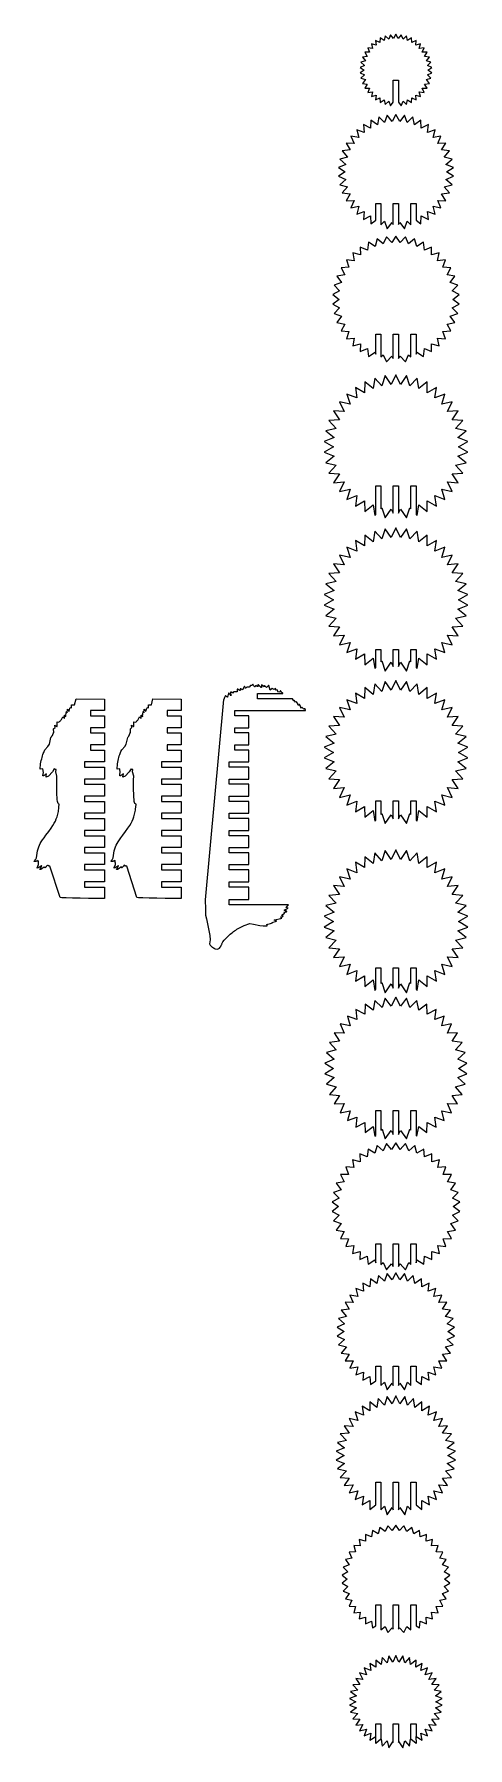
# Model space of a CAD drawing. Header units: millimetres. Extents: x -195 to 51, y -475 to 500.
import ezdxf

# ---------------------------------------------------------------- set-up
doc = ezdxf.new("R2010")
doc.units = ezdxf.units.MM
doc.layers.get('0').update_dxf_attribs({"color": 16, "true_color": 0x870606})

msp = doc.modelspace()

# ---------------------------------------------------------------- linework, layer by layer
at = {"color": 61, "true_color": 0xd6e499}
for points in [[(-7.51, 490.05), (-6.12, 487.68), (-8.84, 487.29), (-7.11, 485.16), (-9.74, 484.37), (-7.71, 482.52), (-10.2, 481.35), (-7.91, 479.82), (-10.2, 478.29), (-7.71, 477.11), (-9.74, 475.26), (-7.11, 474.47), (-8.84, 472.34), (-6.12, 471.95), (-7.51, 469.58), (-4.76, 469.61), (-5.79, 467.06), (-3.07, 467.49), (-3.71, 464.81), (-1.09, 465.65), (-1.32, 462.91), (1.15, 464.12), (1.33, 461.38), (3.59, 462.94), (4.18, 460.26), (6.18, 462.15), (7.16, 459.58), (8.71, 461.56), (8.71, 474.19), (11.71, 474.19), (11.71, 461.56), (13.26, 459.58), (14.25, 462.15), (16.24, 460.26), (16.83, 462.94), (19.09, 461.38), (19.27, 464.12), (21.74, 462.91), (21.51, 465.65), (24.13, 464.81), (23.5, 467.49), (26.21, 467.06), (25.19, 469.61), (27.94, 469.58), (26.54, 471.95), (29.26, 472.34), (27.53, 474.47), (30.16, 475.26), (28.13, 477.11), (30.62, 478.29), (28.34, 479.82), (30.62, 481.35), (28.13, 482.52), (30.16, 484.37), (27.53, 485.16), (29.26, 487.29), (26.54, 487.68), (27.94, 490.05), (25.19, 490.03), (26.21, 492.58), (23.5, 492.14), (24.13, 494.82), (21.51, 493.99), (21.74, 496.73), (19.27, 495.51), (19.09, 498.25), (16.83, 496.69), (16.24, 499.37), (14.25, 497.49), (13.26, 500.05), (11.57, 497.89), (10.21, 500.28), (8.86, 497.89), (7.16, 500.05), (6.18, 497.49), (4.18, 499.37), (3.59, 496.69), (1.33, 498.25), (1.15, 495.51), (-1.32, 496.73), (-1.09, 493.99), (-3.71, 494.82), (-3.07, 492.14), (-5.79, 492.58), (-4.76, 490.03)], [(-18.15, 405.59), (-13.57, 405.75), (-15.39, 401.55), (-10.89, 402.39), (-12.06, 397.96), (-7.74, 399.46), (-8.23, 394.91), (-4.18, 397.04), (-4, 392.46), (-1.29, 394.45), (-1.29, 404.03), (1.71, 404.03), (1.71, 391.82), (3.81, 393.9), (5.33, 389.59), (8.06, 393.26), (8.71, 392.04), (8.71, 404.03), (11.71, 404.03), (11.71, 392.04), (12.36, 393.26), (15.09, 389.59), (16.62, 393.9), (18.71, 391.82), (18.71, 404.03), (21.71, 404.03), (21.71, 394.45), (24.42, 392.46), (24.61, 397.04), (28.66, 394.91), (28.16, 399.46), (32.48, 397.96), (31.31, 402.39), (35.81, 401.55), (34, 405.75), (38.57, 405.59), (36.15, 409.48), (40.69, 410), (37.72, 413.48), (42.14, 414.68), (38.68, 417.68), (42.87, 419.52), (39, 421.97), (42.87, 424.41), (38.68, 426.26), (42.14, 429.25), (37.72, 430.45), (40.69, 433.93), (36.15, 434.46), (38.57, 438.34), (34, 438.18), (35.81, 442.38), (31.31, 441.55), (32.48, 445.97), (28.16, 444.47), (28.66, 449.02), (24.61, 446.9), (24.42, 451.47), (20.73, 448.76), (19.86, 453.26), (16.62, 450.03), (15.09, 454.35), (12.36, 450.67), (10.21, 454.71), (8.06, 450.67), (5.33, 454.35), (3.81, 450.03), (0.56, 453.26), (-0.3, 448.76), (-4, 451.47), (-4.18, 446.9), (-8.23, 449.02), (-7.74, 444.47), (-12.06, 445.97), (-10.89, 441.55), (-15.39, 442.38), (-13.57, 438.18), (-18.15, 438.34), (-15.72, 434.46), (-20.27, 433.93), (-17.29, 430.45), (-21.71, 429.25), (-18.25, 426.26), (-22.44, 424.41), (-18.57, 421.97), (-22.44, 419.52), (-18.25, 417.68), (-21.71, 414.68), (-17.29, 413.48), (-20.27, 410), (-15.72, 409.48)], [(-18.92, 335.44), (-20.98, 331.46), (-16.51, 331.25), (-17.95, 327.01), (-13.49, 327.47), (-14.29, 323.06), (-9.95, 324.19), (-10.08, 319.71), (-5.96, 321.46), (-5.42, 317.02), (-1.6, 319.37), (-1.29, 318.23), (-1.29, 329.6), (1.71, 329.6), (1.71, 316.84), (3.02, 317.94), (4.84, 313.85), (7.8, 317.22), (8.71, 315.79), (8.71, 329.6), (11.71, 329.6), (11.71, 315.79), (12.63, 317.22), (15.58, 313.85), (17.41, 317.94), (18.71, 316.84), (18.71, 329.6), (21.71, 329.6), (21.71, 318.23), (22.03, 319.37), (25.84, 317.02), (26.38, 321.46), (30.5, 319.71), (30.38, 324.19), (34.71, 323.06), (33.92, 327.47), (38.37, 327.01), (36.93, 331.25), (41.41, 331.46), (39.35, 335.44), (43.74, 336.31), (41.11, 339.94), (45.33, 341.45), (42.19, 344.65), (46.13, 346.78), (42.55, 349.47), (46.13, 352.16), (42.19, 354.29), (45.33, 357.48), (41.11, 359), (43.74, 362.63), (39.35, 363.5), (41.41, 367.48), (36.93, 367.69), (38.37, 371.93), (33.92, 371.47), (34.71, 375.87), (30.38, 374.75), (30.5, 379.23), (26.38, 377.48), (25.84, 381.92), (22.03, 379.57), (20.83, 383.89), (17.41, 381), (15.58, 385.09), (12.63, 381.72), (10.21, 385.49), (7.8, 381.72), (4.84, 385.09), (3.02, 381), (-0.4, 383.89), (-1.6, 379.57), (-5.42, 381.92), (-5.96, 377.48), (-10.08, 379.23), (-9.95, 374.75), (-14.29, 375.87), (-13.49, 371.47), (-17.95, 371.93), (-16.51, 367.69), (-20.98, 367.48), (-18.92, 363.5), (-23.32, 362.63), (-20.69, 359), (-24.9, 357.48), (-21.77, 354.29), (-25.71, 352.16), (-22.13, 349.47), (-25.71, 346.78), (-21.77, 344.65), (-24.9, 341.45), (-20.69, 339.94), (-23.32, 336.31)], [(1.71, 230.3), (2.3, 230.93), (4.11, 225.11), (7.56, 230.14), (8.71, 227.75), (8.71, 243.41), (11.71, 243.41), (11.71, 227.75), (12.87, 230.14), (16.31, 225.11), (18.12, 230.93), (18.71, 230.3), (18.71, 243.41), (21.71, 243.41), (21.71, 227.07), (22.28, 226.47), (23.2, 232.5), (27.97, 228.7), (27.98, 234.8), (33.27, 231.76), (32.37, 237.8), (38.05, 235.58), (36.26, 241.41), (42.21, 240.06), (39.57, 245.56), (45.66, 245.11), (42.23, 250.16), (48.31, 250.63), (44.17, 255.11), (50.12, 256.47), (45.35, 260.28), (51.03, 262.52), (45.75, 265.58), (51.03, 268.64), (45.35, 270.88), (50.12, 274.69), (44.17, 276.05), (48.31, 280.53), (42.23, 281), (45.66, 286.05), (39.57, 285.6), (42.21, 291.1), (36.26, 289.75), (38.05, 295.58), (32.37, 293.36), (33.27, 299.4), (27.98, 296.36), (27.97, 302.46), (23.2, 298.66), (22.28, 304.69), (18.12, 300.23), (16.31, 306.05), (12.87, 301.02), (10.21, 306.51), (7.56, 301.02), (4.11, 306.05), (2.3, 300.23), (-1.85, 304.69), (-2.77, 298.66), (-7.55, 302.46), (-7.56, 296.36), (-12.85, 299.4), (-11.94, 293.36), (-17.63, 295.58), (-15.84, 289.75), (-21.79, 291.1), (-19.15, 285.6), (-25.24, 286.05), (-21.81, 281), (-27.89, 280.53), (-23.75, 276.05), (-29.69, 274.69), (-24.93, 270.88), (-30.6, 268.64), (-25.33, 265.58), (-30.6, 262.52), (-24.93, 260.28), (-29.69, 256.47), (-23.75, 255.11), (-27.89, 250.63), (-21.81, 250.16), (-25.24, 245.11), (-19.15, 245.56), (-21.79, 240.06), (-15.84, 241.41), (-17.63, 235.58), (-11.94, 237.8), (-12.85, 231.76), (-7.56, 234.8), (-7.55, 228.7), (-2.77, 232.5), (-1.85, 226.47), (-1.29, 227.07), (-1.29, 243.41), (1.71, 243.41)], [(-7.55, 141.6), (-2.77, 145.4), (-1.85, 139.37), (-1.29, 139.97), (-1.29, 150.29), (1.71, 150.29), (1.71, 143.2), (2.3, 143.83), (4.11, 138), (7.56, 143.04), (8.71, 140.65), (8.71, 150.29), (11.71, 150.29), (11.71, 140.65), (12.87, 143.04), (16.31, 138), (18.12, 143.83), (18.71, 143.2), (18.71, 150.29), (21.71, 150.29), (21.71, 139.97), (22.28, 139.37), (23.2, 145.4), (27.97, 141.6), (27.98, 147.7), (33.27, 144.66), (32.37, 150.69), (38.05, 148.47), (36.26, 154.31), (42.21, 152.96), (39.57, 158.46), (45.66, 158.01), (42.23, 163.06), (48.31, 163.52), (44.17, 168), (50.12, 169.37), (45.35, 173.18), (51.03, 175.42), (45.75, 178.48), (51.03, 181.54), (45.35, 183.78), (50.12, 187.59), (44.17, 188.95), (48.31, 193.43), (42.23, 193.9), (45.66, 198.94), (39.57, 198.5), (42.21, 204), (36.26, 202.65), (38.05, 208.48), (32.37, 206.26), (33.27, 212.3), (27.98, 209.25), (27.97, 215.36), (23.2, 211.56), (22.28, 217.59), (18.12, 213.12), (16.31, 218.95), (12.87, 213.92), (10.21, 219.41), (7.56, 213.92), (4.11, 218.95), (2.3, 213.12), (-1.85, 217.59), (-2.77, 211.56), (-7.55, 215.36), (-7.56, 209.25), (-12.85, 212.3), (-11.94, 206.26), (-17.63, 208.48), (-15.84, 202.65), (-21.79, 204), (-19.15, 198.5), (-25.24, 198.94), (-21.81, 193.9), (-27.89, 193.43), (-23.75, 188.95), (-29.69, 187.59), (-24.93, 183.78), (-30.6, 181.54), (-25.33, 178.48), (-30.6, 175.42), (-24.93, 173.18), (-29.69, 169.37), (-23.75, 168), (-27.89, 163.52), (-21.81, 163.06), (-25.24, 158.01), (-19.15, 158.46), (-21.79, 152.96), (-15.84, 154.31), (-17.63, 148.47), (-11.94, 150.69), (-12.85, 144.66), (-7.56, 147.7)], [(-64.34, 129.51), (-64.45, 129.59), (-64.55, 129.65), (-64.61, 129.69), (-64.65, 129.7), (-64.68, 129.69), (-64.7, 129.66), (-64.71, 129.61), (-64.73, 129.55), (-64.74, 129.48), (-64.75, 129.4), (-64.75, 129.31), (-64.75, 128.92), (-66.18, 130.18), (-66.27, 128.65), (-66.38, 128.65), (-66.43, 128.67), (-66.5, 128.72), (-66.61, 128.81), (-66.74, 128.93), (-66.89, 129.07), (-67.05, 129.23), (-67.22, 129.4), (-67.39, 129.57), (-67.56, 129.73), (-67.71, 129.87), (-67.84, 129.99), (-67.95, 130.08), (-68.03, 130.13), (-68.08, 130.15), (-68.22, 130.15), (-68.22, 129.62), (-68.22, 129.5), (-68.22, 129.45), (-68.22, 129.39), (-68.23, 129.3), (-68.24, 129.25), (-68.24, 129.21), (-68.25, 129.18), (-68.25, 129.15), (-68.26, 129.13), (-68.27, 129.11), (-68.27, 129.1), (-68.28, 129.1), (-68.31, 129.11), (-68.37, 129.13), (-68.45, 129.17), (-68.54, 129.22), (-68.65, 129.28), (-68.78, 129.35), (-68.9, 129.43), (-69.46, 129.75), (-69.66, 129.48), (-69.71, 129.41), (-69.76, 129.34), (-69.8, 129.27), (-69.84, 129.2), (-69.88, 129.14), (-69.9, 129.08), (-69.91, 129.06), (-69.92, 129.04), (-69.94, 129), (-69.95, 128.97), (-69.98, 128.93), (-70.03, 128.94), (-70.11, 129.02), (-70.23, 129.17), (-70.41, 129.41), (-70.67, 129.75), (-71.22, 130.49), (-71.58, 129.7), (-72.45, 129.77), (-73.21, 128.8), (-74.56, 128.8), (-74.88, 128.5), (-75.04, 128.35), (-75.17, 128.26), (-75.27, 128.22), (-75.36, 128.25), (-75.44, 128.35), (-75.54, 128.51), (-75.66, 128.75), (-75.92, 129.3), (-76.31, 128.63), (-76.9, 127.63), (-77.11, 127.3), (-77.6, 127.59), (-77.71, 127.66), (-77.82, 127.72), (-77.92, 127.78), (-78.02, 127.83), (-78.1, 127.86), (-78.16, 127.88), (-78.2, 127.89), (-78.31, 127.89), (-78.31, 127.37), (-78.31, 127.3), (-78.31, 127.24), (-78.32, 127.19), (-78.32, 127.13), (-78.33, 127.04), (-78.34, 126.95), (-78.36, 126.89), (-78.38, 126.85), (-78.4, 126.84), (-78.44, 126.85), (-78.5, 126.88), (-78.58, 126.94), (-78.69, 127.01), (-78.8, 127.09), (-78.93, 127.19), (-79.06, 127.29), (-79.2, 127.39), (-79.33, 127.49), (-79.46, 127.57), (-79.57, 127.64), (-79.67, 127.7), (-79.75, 127.73), (-79.8, 127.74), (-79.97, 127.74), (-79.97, 126.08), (-82.07, 126.08), (-82.39, 125.48), (-82.83, 125.71), (-82.93, 125.76), (-83.05, 125.81), (-83.16, 125.85), (-83.26, 125.88), (-83.36, 125.91), (-83.45, 125.93), (-83.52, 125.93), (-83.77, 125.93), (-83.56, 123.9), (-84.02, 124.57), (-84.13, 124.72), (-84.24, 124.87), (-84.35, 125.01), (-84.45, 125.13), (-84.55, 125.24), (-84.63, 125.31), (-84.69, 125.36), (-84.91, 125.48), (-85.45, 123.15), (-85.47, 123.12), (-85.49, 123.09), (-85.51, 123.09), (-85.57, 123.12), (-85.65, 123.16), (-85.75, 123.23), (-85.87, 123.31), (-86, 123.41), (-86.14, 123.52), (-86.75, 124), (-87.12, 123.16), (-87.21, 122.96), (-87.29, 122.77), (-87.36, 122.6), (-87.42, 122.45), (-87.44, 122.38), (-87.46, 122.32), (-87.48, 122.27), (-87.49, 122.23), (-87.49, 122.2), (-87.5, 122.17), (-87.5, 122.16), (-87.51, 122.14), (-87.51, 122.11), (-87.52, 122.09), (-87.55, 122.04), (-87.59, 121.98), (-87.61, 121.95), (-87.63, 121.92), (-87.66, 121.89), (-87.68, 121.86), (-87.74, 121.8), (-98.26, 7.82), (-98.16, 6.69), (-98.04, 3.59), (-98.12, -0.84), (-97.45, -2.95), (-95.61, -12.44), (-95.46, -14.85), (-95.76, -17.25), (-95.55, -17.65), (-95.38, -17.92), (-95.11, -18.22), (-94.77, -18.55), (-94.39, -18.88), (-93.98, -19.19), (-93.58, -19.47), (-93.19, -19.69), (-92.47, -20.06), (-91.16, -20.24), (-90.05, -19.71), (-89.62, -19.09), (-89.51, -18.92), (-89.38, -18.7), (-89.24, -18.44), (-89.09, -18.16), (-88.94, -17.87), (-88.79, -17.58), (-88.66, -17.29), (-88.11, -16.12), (-87.37, -15.18), (-86.89, -14.62), (-86.27, -13.96), (-85.56, -13.23), (-84.8, -12.49), (-84.05, -11.79), (-83.35, -11.17), (-82.75, -10.69), (-82.13, -10.22), (-81.49, -9.78), (-80.84, -9.35), (-80.16, -8.94), (-79.46, -8.53), (-78.71, -8.13), (-77.92, -7.72), (-76.12, -6.83), (-72.75, -5.72), (-70.82, -6.1), (-67.12, -6.72), (-65.34, -6.94), (-62.94, -6.94), (-62.94, -6.86), (-62.95, -6.83), (-62.96, -6.79), (-62.98, -6.74), (-63, -6.69), (-63.03, -6.62), (-63.06, -6.56), (-63.1, -6.49), (-63.25, -6.2), (-62.68, -6.06), (-61.06, -5.63), (-60, -5.35), (-60.07, -5.02), (-57.67, -4.34), (-57.67, -4.23), (-57.69, -4.2), (-57.74, -4.16), (-57.82, -4.12), (-57.93, -4.07), (-58.05, -4.02), (-58.2, -3.98), (-58.36, -3.93), (-59.04, -3.74), (-58.8, -3.49), (-55.19, -2.85), (-54.6, -2.53), (-55.46, -1.85), (-54.05, -1.64), (-53.89, -1.37), (-54.27, -1.2), (-54.36, -1.15), (-54.44, -1.11), (-54.51, -1.06), (-54.57, -1.02), (-54.62, -0.98), (-54.65, -0.94), (-54.66, -0.91), (-54.64, -0.87), (-54.58, -0.81), (-54.49, -0.73), (-54.37, -0.64), (-54.23, -0.54), (-54.08, -0.43), (-53.9, -0.32), (-53.15, 0.17), (-53.15, 0.35), (-53.15, 0.39), (-53.17, 0.45), (-53.19, 0.5), (-53.22, 0.56), (-53.25, 0.61), (-53.29, 0.66), (-53.33, 0.71), (-53.51, 0.89), (-52.99, 0.89), (-52.73, 0.9), (-52.49, 0.92), (-52.26, 0.96), (-52.07, 1.01), (-51.92, 1.06), (-51.83, 1.12), (-51.79, 1.18), (-51.81, 1.21), (-51.87, 1.26), (-51.95, 1.32), (-52.06, 1.39), (-52.2, 1.47), (-52.35, 1.55), (-52.51, 1.63), (-53.23, 1.98), (-51.12, 3.04), (-52.09, 3.5), (-50.79, 5.02), (-84.63, 5.02), (-84.63, 8.02), (-73.41, 8.02), (-73.41, 15.1), (-84.63, 15.1), (-84.63, 18.1), (-73.41, 18.1), (-73.41, 24.84), (-84.63, 24.84), (-84.63, 27.84), (-73.41, 27.84), (-73.41, 34.59), (-84.63, 34.59), (-84.63, 37.59), (-73.41, 37.59), (-73.41, 44.33), (-84.63, 44.33), (-84.63, 47.33), (-73.41, 47.33), (-73.41, 54.07), (-84.63, 54.07), (-84.63, 57.07), (-73.41, 57.07), (-73.41, 63.81), (-84.63, 63.81), (-84.63, 66.81), (-73.41, 66.81), (-73.41, 73.55), (-84.63, 73.55), (-84.63, 76.55), (-73.41, 76.55), (-73.41, 83.29), (-84.63, 83.29), (-84.63, 86.29), (-73.41, 86.29), (-73.41, 93.03), (-81.34, 93.03), (-81.34, 96.03), (-73.41, 96.03), (-73.41, 102.77), (-81.34, 102.77), (-81.34, 105.77), (-73.41, 105.77), (-73.41, 112.51), (-81.34, 112.51), (-81.34, 115.51), (-57, 115.51), (-56.93, 115.51), (-53.83, 115.51), (-53.81, 115.51), (-41.13, 115.51), (-41.15, 115.59), (-41.23, 115.81), (-41.28, 116), (-41.33, 116.15), (-41.36, 116.25), (-41.39, 116.4), (-41.43, 116.5), (-41.47, 116.56), (-41.53, 116.58), (-41.61, 116.56), (-41.73, 116.51), (-41.89, 116.42), (-42.21, 116.25), (-43.19, 117.41), (-43.78, 116.87), (-43.89, 117.37), (-43.92, 117.5), (-43.97, 117.65), (-44.02, 117.81), (-44.08, 117.98), (-44.15, 118.14), (-44.21, 118.3), (-44.28, 118.44), (-44.57, 119), (-44.72, 119), (-44.76, 119), (-44.8, 118.98), (-44.84, 118.95), (-44.87, 118.92), (-44.91, 118.88), (-44.94, 118.83), (-44.96, 118.78), (-45.01, 118.67), (-45.08, 118.59), (-45.14, 118.56), (-45.21, 118.57), (-45.27, 118.62), (-45.33, 118.7), (-45.38, 118.83), (-45.41, 118.91), (-45.47, 119.02), (-45.54, 119.16), (-45.62, 119.31), (-45.72, 119.48), (-45.82, 119.65), (-45.93, 119.82), (-46.38, 120.54), (-46.79, 120.2), (-47.7, 121.43), (-47.82, 121.07), (-48.52, 122.25), (-68.42, 122.25), (-68.42, 125.25), (-54, 125.25), (-54.09, 125.34), (-54.24, 125.5), (-54.41, 125.67), (-54.59, 125.86), (-54.77, 126.05), (-54.94, 126.22), (-55.1, 126.38), (-55.24, 126.5), (-55.37, 126.6), (-55.46, 126.67), (-55.52, 126.69), (-55.68, 126.69), (-55.87, 125.94), (-56.68, 126.25), (-56.81, 125.88), (-57.31, 127.21), (-58.12, 127.16), (-58.12, 127.87), (-58.38, 128.04), (-58.91, 127.45), (-60.05, 128.03), (-61.28, 127.14), (-62.07, 129.7), (-62.18, 129.7), (-62.21, 129.69), (-62.27, 129.65), (-62.35, 129.59), (-62.45, 129.51), (-62.55, 129.41), (-62.67, 129.3), (-62.78, 129.18), (-63.29, 128.66), (-63.92, 129.18), (-64.07, 129.3), (-64.21, 129.41)], [(-11.94, 63.87), (-12.85, 57.84), (-7.56, 60.88), (-7.55, 54.78), (-2.77, 58.58), (-1.85, 52.55), (-1.29, 53.15), (-1.29, 64.24), (1.71, 64.24), (1.71, 56.38), (2.3, 57.01), (4.11, 51.18), (7.56, 56.22), (8.71, 53.83), (8.71, 64.24), (11.71, 64.24), (11.71, 53.83), (12.87, 56.22), (16.31, 51.18), (18.12, 57.01), (18.71, 56.38), (18.71, 64.24), (21.71, 64.24), (21.71, 53.15), (22.28, 52.55), (23.2, 58.58), (27.97, 54.78), (27.98, 60.88), (33.27, 57.84), (32.37, 63.87), (38.05, 61.65), (36.26, 67.49), (42.21, 66.14), (39.57, 71.64), (45.66, 71.19), (42.23, 76.24), (48.31, 76.71), (44.17, 81.18), (50.12, 82.55), (45.35, 86.36), (51.03, 88.6), (45.75, 91.66), (51.03, 94.72), (45.35, 96.96), (50.12, 100.77), (44.17, 102.13), (48.31, 106.61), (42.23, 107.08), (45.66, 112.12), (39.57, 111.68), (42.21, 117.18), (36.26, 115.83), (38.05, 121.66), (32.37, 119.44), (33.27, 125.48), (27.98, 122.44), (27.97, 128.54), (23.2, 124.74), (22.28, 130.77), (18.12, 126.31), (16.31, 132.13), (12.87, 127.1), (10.21, 132.59), (7.56, 127.1), (4.11, 132.13), (2.3, 126.31), (-1.85, 130.77), (-2.77, 124.74), (-7.55, 128.54), (-7.56, 122.44), (-12.85, 125.48), (-11.94, 119.44), (-17.63, 121.66), (-15.84, 115.83), (-21.79, 117.18), (-19.15, 111.68), (-25.24, 112.12), (-21.81, 107.08), (-27.89, 106.61), (-23.75, 102.13), (-29.69, 100.77), (-24.93, 96.96), (-30.6, 94.72), (-25.33, 91.66), (-30.6, 88.6), (-24.93, 86.36), (-29.69, 82.55), (-23.75, 81.18), (-27.89, 76.71), (-21.81, 76.24), (-25.24, 71.19), (-19.15, 71.64), (-21.79, 66.14), (-15.84, 67.49), (-17.63, 61.65)], [(-193.04, 26.15), (-193.12, 26.12), (-193.72, 25.91), (-193.72, 26.04), (-193.71, 26.09), (-193.69, 26.13), (-193.68, 26.18), (-193.63, 26.31), (-193.57, 26.46), (-193.5, 26.63), (-193.41, 26.82), (-193.37, 26.92), (-193.32, 27.02), (-192.93, 27.88), (-192.94, 28.43), (-192.95, 28.68), (-192.97, 28.98), (-193.01, 29.3), (-193.05, 29.61), (-193.07, 29.74), (-193.1, 29.87), (-193.12, 29.96), (-193.14, 30.05), (-193.17, 30.11), (-193.79, 29.9), (-193.94, 29.85), (-194.11, 29.8), (-194.28, 29.76), (-194.45, 29.72), (-194.61, 29.7), (-194.76, 29.68), (-194.88, 29.67), (-195.37, 29.67), (-195.37, 29.8), (-195.37, 29.81), (-195.37, 29.83), (-195.36, 29.85), (-195.35, 29.88), (-195.32, 29.92), (-195.3, 29.95), (-195.28, 29.97), (-195.26, 30), (-195.24, 30.03), (-195.19, 30.08), (-195.14, 30.13), (-195.1, 30.16), (-195.07, 30.19), (-194.99, 30.29), (-194.95, 30.35), (-194.91, 30.41), (-194.86, 30.48), (-194.81, 30.55), (-194.72, 30.71), (-194.67, 30.79), (-194.62, 30.87), (-194.54, 31.04), (-194.17, 31.76), (-193.56, 35.62), (-193.17, 36.9), (-192.83, 37.91), (-192.44, 38.89), (-191.96, 39.86), (-191.39, 40.87), (-190.68, 41.96), (-189.82, 43.18), (-188.78, 44.58), (-187.14, 46.76), (-185.84, 48.56), (-184.81, 50.07), (-184.02, 51.39), (-183.39, 52.61), (-182.87, 53.82), (-182.41, 55.13), (-182.18, 55.86), (-181.99, 56.57), (-181.82, 57.29), (-181.67, 58.03), (-181.55, 58.8), (-181.45, 59.61), (-181.36, 60.48), (-181.21, 62.25), (-181.23, 62.26), (-181.25, 62.27), (-181.58, 62.44), (-181.87, 62.6), (-182.26, 63.73), (-182.34, 64.97), (-182.42, 66.19), (-182.48, 67.39), (-182.53, 68.59), (-182.57, 69.77), (-182.59, 70.94), (-182.6, 72.1), (-182.59, 73.24), (-182.57, 76.07), (-182.53, 78.1), (-183.18, 80.62), (-182.99, 81.94), (-183.52, 81.94), (-184.05, 82.42), (-185.03, 80.57), (-187.37, 78.22), (-188.67, 77.58), (-188.66, 77.91), (-188.65, 78.01), (-188.65, 78.07), (-188.64, 78.13), (-188.63, 78.2), (-188.63, 78.27), (-188.61, 78.43), (-188.58, 78.59), (-188.56, 78.76), (-188.53, 78.92), (-188.41, 79.59), (-189, 79.12), (-189.28, 78.91), (-189.56, 78.72), (-189.82, 78.56), (-190.05, 78.44), (-190.25, 78.36), (-190.39, 78.33), (-190.48, 78.35), (-190.48, 78.37), (-190.49, 78.39), (-190.49, 78.48), (-190.49, 78.59), (-190.47, 78.74), (-190.45, 78.92), (-190.42, 79.11), (-190.39, 79.32), (-190.22, 80.21), (-190.43, 82.4), (-191.96, 82.2), (-191.78, 85.18), (-191.38, 87.06), (-191.17, 88.01), (-190.95, 88.89), (-190.73, 89.7), (-190.5, 90.43), (-190.26, 91.1), (-190.02, 91.7), (-189.78, 92.22), (-189.34, 93.09), (-187.62, 95), (-186.81, 96.48), (-185.88, 100.25), (-185.58, 100.62), (-185.54, 100.67), (-185.51, 100.72), (-185.43, 100.83), (-185.35, 100.94), (-185.28, 101.06), (-185.25, 101.12), (-185.22, 101.17), (-185.16, 101.28), (-185.11, 101.38), (-184.65, 102.38), (-184.35, 103.01), (-184.37, 105.06), (-183.58, 105.88), (-183.78, 107.11), (-183.18, 106.8), (-183.11, 106.77), (-183.04, 106.74), (-182.91, 106.67), (-182.79, 106.61), (-182.68, 106.57), (-182.64, 106.55), (-182.6, 106.53), (-182.53, 106.51), (-182.52, 106.5), (-182.5, 106.5), (-182.42, 106.5), (-182.42, 109.19), (-181.48, 108.92), (-181.2, 109.07), (-180.99, 109.22), (-180.75, 109.46), (-180.48, 109.77), (-180.21, 110.12), (-179.95, 110.5), (-179.72, 110.88), (-179.54, 111.24), (-179.23, 111.95), (-178.2, 110.96), (-178.2, 112.98), (-177.93, 112.98), (-177.55, 112), (-177.1, 114.94), (-176.98, 114.94), (-176.95, 114.93), (-176.92, 114.9), (-176.91, 114.88), (-176.9, 114.86), (-176.87, 114.81), (-176.86, 114.78), (-176.85, 114.75), (-176.84, 114.71), (-176.83, 114.67), (-176.81, 114.6), (-176.76, 114.26), (-176.52, 116.31), (-176.32, 116.14), (-176.29, 116.12), (-176.27, 116.09), (-176.24, 116.06), (-176.21, 116.03), (-176.18, 115.99), (-176.16, 115.94), (-176.1, 115.85), (-176.07, 115.8), (-176.04, 115.75), (-176.01, 115.69), (-175.98, 115.64), (-175.94, 115.53), (-175.89, 115.43), (-175.84, 115.34), (-175.8, 115.25), (-175.75, 115.19), (-175.73, 115.16), (-175.71, 115.13), (-175.67, 115.1), (-175.66, 115.09), (-175.64, 115.09), (-175.53, 115.09), (-175.15, 116.89), (-174.74, 117.23), (-174.13, 117.07), (-174.13, 118.69), (-172.43, 118.78), (-171.57, 122.16), (-155.52, 122.08), (-155.52, 115.51), (-163.46, 115.51), (-163.46, 112.51), (-155.52, 112.51), (-155.52, 105.77), (-163.46, 105.77), (-163.46, 102.77), (-155.52, 102.77), (-155.52, 96.03), (-163.46, 96.03), (-163.46, 93.03), (-155.52, 93.03), (-155.52, 86.29), (-166.74, 86.29), (-166.74, 83.29), (-155.52, 83.29), (-155.52, 76.55), (-166.74, 76.55), (-166.74, 73.55), (-155.52, 73.55), (-155.52, 66.81), (-166.74, 66.81), (-166.74, 63.81), (-155.52, 63.81), (-155.52, 57.07), (-166.74, 57.07), (-166.74, 54.07), (-155.52, 54.07), (-155.52, 47.33), (-166.74, 47.33), (-166.74, 44.33), (-155.52, 44.33), (-155.52, 37.59), (-166.74, 37.59), (-166.74, 34.59), (-155.52, 34.59), (-155.52, 27.84), (-166.74, 27.84), (-166.74, 24.84), (-155.52, 24.84), (-155.52, 18.1), (-166.74, 18.1), (-166.74, 15.1), (-155.52, 15.1), (-155.52, 8.52), (-159.84, 8.56), (-164.57, 8.61), (-169.32, 8.68), (-173.71, 8.77), (-177.33, 8.89), (-179.8, 9.03), (-180.73, 9.2), (-186.49, 26.95), (-186.9, 27.04), (-187, 27.07), (-187.11, 27.11), (-187.23, 27.15), (-187.34, 27.19), (-187.45, 27.24), (-187.55, 27.29), (-187.64, 27.34), (-187.96, 27.54), (-188.38, 26.94), (-188.54, 26.72), (-188.7, 26.53), (-188.86, 26.36), (-189.02, 26.23), (-189.16, 26.13), (-189.3, 26.07), (-189.41, 26.05), (-189.43, 26.06), (-189.45, 26.08), (-189.47, 26.12), (-189.48, 26.17), (-189.48, 26.2), (-189.49, 26.23), (-189.5, 26.3), (-189.5, 26.37), (-189.5, 26.69), (-189.78, 26.48), (-190.87, 25.71), (-191.68, 25.15), (-192.22, 25.15), (-191.13, 27.1), (-191.26, 27.1), (-191.28, 27.1), (-191.3, 27.09), (-191.34, 27.08), (-191.37, 27.06), (-191.46, 27.02), (-191.57, 26.96), (-191.69, 26.89), (-191.82, 26.81), (-191.95, 26.72), (-192.1, 26.63), (-192.26, 26.53), (-192.44, 26.43), (-192.62, 26.34), (-192.8, 26.26), (-192.97, 26.18)], [(-149.3, 26.18), (-149.45, 26.12), (-150.05, 25.91), (-150.05, 26.04), (-150.04, 26.09), (-150.01, 26.18), (-149.97, 26.31), (-149.91, 26.46), (-149.87, 26.54), (-149.83, 26.63), (-149.79, 26.73), (-149.75, 26.82), (-149.66, 27.02), (-149.27, 27.88), (-149.27, 28.43), (-149.28, 28.68), (-149.3, 28.83), (-149.31, 28.98), (-149.35, 29.3), (-149.39, 29.61), (-149.43, 29.87), (-149.47, 30.05), (-149.49, 30.08), (-149.51, 30.11), (-150.13, 29.9), (-150.28, 29.85), (-150.44, 29.8), (-150.61, 29.76), (-150.78, 29.72), (-150.95, 29.7), (-151.09, 29.68), (-151.22, 29.67), (-151.71, 29.67), (-151.71, 29.8), (-151.7, 29.83), (-151.69, 29.88), (-151.67, 29.9), (-151.66, 29.92), (-151.64, 29.95), (-151.62, 29.97), (-151.6, 30), (-151.58, 30.03), (-151.53, 30.08), (-151.47, 30.13), (-151.41, 30.19), (-151.33, 30.29), (-151.24, 30.41), (-151.15, 30.55), (-151.06, 30.71), (-151.01, 30.79), (-150.96, 30.87), (-150.92, 30.96), (-150.87, 31.04), (-150.51, 31.76), (-149.89, 35.62), (-149.51, 36.9), (-149.17, 37.91), (-148.77, 38.89), (-148.3, 39.86), (-147.72, 40.87), (-147.02, 41.96), (-146.15, 43.18), (-145.11, 44.58), (-143.47, 46.76), (-142.17, 48.56), (-141.15, 50.07), (-140.35, 51.39), (-139.73, 52.61), (-139.21, 53.82), (-138.75, 55.13), (-138.52, 55.86), (-138.32, 56.57), (-138.16, 57.29), (-138.01, 58.03), (-137.89, 58.8), (-137.79, 59.61), (-137.7, 60.48), (-137.54, 62.25), (-137.58, 62.27), (-137.91, 62.44), (-138.2, 62.6), (-138.59, 63.73), (-138.68, 64.97), (-138.75, 66.19), (-138.82, 67.39), (-138.87, 68.59), (-138.9, 69.77), (-138.93, 70.94), (-138.94, 72.1), (-138.93, 73.24), (-138.91, 76.07), (-138.87, 78.1), (-139.52, 80.62), (-139.32, 81.94), (-139.86, 81.94), (-140.38, 82.42), (-141.37, 80.57), (-143.7, 78.22), (-145.01, 77.58), (-145, 77.91), (-144.99, 77.96), (-144.99, 78.01), (-144.98, 78.13), (-144.96, 78.27), (-144.94, 78.43), (-144.92, 78.59), (-144.91, 78.67), (-144.89, 78.76), (-144.87, 78.92), (-144.75, 79.59), (-145.34, 79.12), (-145.62, 78.91), (-145.89, 78.72), (-146.15, 78.56), (-146.39, 78.44), (-146.58, 78.36), (-146.73, 78.33), (-146.81, 78.35), (-146.83, 78.39), (-146.83, 78.48), (-146.83, 78.54), (-146.82, 78.59), (-146.82, 78.67), (-146.81, 78.74), (-146.8, 78.83), (-146.79, 78.92), (-146.77, 79.01), (-146.76, 79.11), (-146.72, 79.32), (-146.56, 80.21), (-146.77, 82.4), (-148.29, 82.2), (-148.12, 85.18), (-147.72, 87.06), (-147.51, 88.01), (-147.29, 88.89), (-147.06, 89.7), (-146.83, 90.43), (-146.6, 91.1), (-146.36, 91.7), (-146.12, 92.22), (-145.68, 93.09), (-143.95, 95), (-143.15, 96.48), (-142.22, 100.25), (-141.92, 100.62), (-141.88, 100.67), (-141.84, 100.72), (-141.77, 100.83), (-141.69, 100.94), (-141.62, 101.06), (-141.55, 101.17), (-141.5, 101.28), (-141.47, 101.33), (-141.45, 101.38), (-140.99, 102.38), (-140.69, 103.01), (-140.7, 105.06), (-139.92, 105.88), (-140.12, 107.11), (-139.52, 106.8), (-139.38, 106.74), (-139.25, 106.67), (-139.12, 106.61), (-139.02, 106.57), (-138.93, 106.53), (-138.87, 106.51), (-138.84, 106.5), (-138.75, 106.5), (-138.75, 109.19), (-137.81, 108.92), (-137.54, 109.07), (-137.33, 109.22), (-137.08, 109.46), (-136.82, 109.77), (-136.54, 110.12), (-136.29, 110.5), (-136.06, 110.88), (-135.88, 111.24), (-135.56, 111.95), (-134.54, 110.96), (-134.54, 112.98), (-134.26, 112.98), (-133.88, 112), (-133.43, 114.94), (-133.32, 114.94), (-133.29, 114.93), (-133.26, 114.9), (-133.25, 114.88), (-133.23, 114.86), (-133.21, 114.81), (-133.18, 114.75), (-133.17, 114.71), (-133.16, 114.67), (-133.15, 114.64), (-133.15, 114.6), (-133.09, 114.26), (-132.85, 116.31), (-132.66, 116.14), (-132.63, 116.12), (-132.61, 116.09), (-132.58, 116.06), (-132.55, 116.03), (-132.52, 115.99), (-132.49, 115.94), (-132.43, 115.85), (-132.4, 115.8), (-132.38, 115.75), (-132.35, 115.69), (-132.32, 115.64), (-132.27, 115.53), (-132.23, 115.43), (-132.21, 115.38), (-132.18, 115.34), (-132.16, 115.3), (-132.13, 115.25), (-132.09, 115.19), (-132.07, 115.16), (-132.05, 115.13), (-132.01, 115.1), (-131.99, 115.09), (-131.98, 115.09), (-131.87, 115.09), (-131.48, 116.89), (-131.07, 117.23), (-130.47, 117.07), (-130.47, 118.69), (-128.76, 118.78), (-127.91, 122.16), (-111.85, 122.08), (-111.85, 115.51), (-119.79, 115.51), (-119.79, 112.51), (-111.85, 112.51), (-111.85, 105.77), (-119.79, 105.77), (-119.79, 102.77), (-111.85, 102.77), (-111.85, 96.03), (-119.79, 96.03), (-119.79, 93.03), (-111.85, 93.03), (-111.85, 86.29), (-123.08, 86.29), (-123.08, 83.29), (-111.85, 83.29), (-111.85, 76.55), (-123.08, 76.55), (-123.08, 73.55), (-111.85, 73.55), (-111.85, 66.81), (-123.08, 66.81), (-123.08, 63.81), (-111.85, 63.81), (-111.85, 57.07), (-123.08, 57.07), (-123.08, 54.07), (-111.85, 54.07), (-111.85, 47.33), (-123.08, 47.33), (-123.08, 44.33), (-111.85, 44.33), (-111.85, 37.59), (-123.08, 37.59), (-123.08, 34.59), (-111.85, 34.59), (-111.85, 27.84), (-123.08, 27.84), (-123.08, 24.84), (-111.85, 24.84), (-111.85, 18.1), (-123.08, 18.1), (-123.08, 15.1), (-111.85, 15.1), (-111.85, 8.52), (-116.17, 8.56), (-120.91, 8.61), (-125.66, 8.68), (-130.04, 8.77), (-133.67, 8.89), (-136.14, 9.03), (-137.07, 9.2), (-142.82, 26.95), (-143.24, 27.04), (-143.34, 27.07), (-143.45, 27.11), (-143.57, 27.15), (-143.68, 27.19), (-143.79, 27.24), (-143.84, 27.27), (-143.89, 27.29), (-143.93, 27.32), (-143.97, 27.34), (-144.3, 27.54), (-144.72, 26.94), (-144.88, 26.72), (-145.04, 26.53), (-145.2, 26.36), (-145.35, 26.23), (-145.5, 26.13), (-145.63, 26.07), (-145.75, 26.05), (-145.76, 26.05), (-145.77, 26.06), (-145.79, 26.08), (-145.8, 26.1), (-145.8, 26.12), (-145.81, 26.14), (-145.82, 26.17), (-145.82, 26.2), (-145.83, 26.23), (-145.83, 26.3), (-145.84, 26.37), (-145.84, 26.69), (-146.12, 26.48), (-147.21, 25.71), (-148.02, 25.15), (-148.56, 25.15), (-147.47, 27.1), (-147.6, 27.1), (-147.64, 27.09), (-147.71, 27.06), (-147.75, 27.04), (-147.8, 27.02), (-147.91, 26.96), (-148.03, 26.89), (-148.16, 26.81), (-148.29, 26.72), (-148.44, 26.63), (-148.6, 26.53), (-148.78, 26.43), (-148.96, 26.34), (-149.13, 26.26)], [(-21.81, -20), (-25.24, -25.04), (-19.15, -24.6), (-21.79, -30.1), (-15.84, -28.75), (-17.63, -34.58), (-11.94, -32.36), (-12.85, -38.4), (-7.56, -35.35), (-7.55, -41.45), (-2.77, -37.66), (-1.85, -43.69), (-1.29, -43.08), (-1.29, -30.83), (1.71, -30.83), (1.71, -39.86), (2.3, -39.22), (4.11, -45.05), (7.56, -40.01), (8.71, -42.41), (8.71, -30.83), (11.71, -30.83), (11.71, -42.41), (12.87, -40.01), (16.31, -45.05), (18.12, -39.22), (18.71, -39.86), (18.71, -30.83), (21.71, -30.83), (21.71, -43.08), (22.28, -43.69), (23.2, -37.66), (27.97, -41.45), (27.98, -35.35), (33.27, -38.4), (32.37, -32.36), (38.05, -34.58), (36.26, -28.75), (42.21, -30.1), (39.57, -24.6), (45.66, -25.04), (42.23, -20), (48.31, -19.53), (44.17, -15.05), (50.12, -13.68), (45.35, -9.87), (51.03, -7.64), (45.75, -4.58), (51.03, -1.52), (45.35, 0.72), (50.12, 4.53), (44.17, 5.9), (48.31, 10.38), (42.23, 10.84), (45.66, 15.89), (39.57, 15.44), (42.21, 20.94), (36.26, 19.59), (38.05, 25.43), (32.37, 23.21), (33.27, 29.24), (27.98, 26.2), (27.97, 32.3), (23.2, 28.5), (22.28, 34.54), (18.12, 30.07), (16.31, 35.9), (12.87, 30.86), (10.21, 36.35), (7.56, 30.86), (4.11, 35.9), (2.3, 30.07), (-1.85, 34.54), (-2.77, 28.5), (-7.55, 32.3), (-7.56, 26.2), (-12.85, 29.24), (-11.94, 23.21), (-17.63, 25.43), (-15.84, 19.59), (-21.79, 20.94), (-19.15, 15.44), (-25.24, 15.89), (-21.81, 10.84), (-27.89, 10.38), (-23.75, 5.9), (-29.69, 4.53), (-24.93, 0.72), (-30.6, -1.52), (-25.33, -4.58), (-30.6, -7.64), (-24.93, -9.87), (-29.69, -13.68), (-23.75, -15.05), (-27.89, -19.53)], [(-27.46, -102.84), (-21.8, -103.47), (-24.84, -108.29), (-19.15, -108.07), (-21.43, -113.29), (-15.84, -112.23), (-17.32, -117.73), (-11.94, -115.84), (-12.59, -121.5), (-7.55, -118.83), (-7.35, -124.52), (-2.77, -121.13), (-1.72, -126.73), (-1.29, -126.3), (-1.29, -111.97), (1.71, -111.97), (1.71, -123.29), (2.31, -122.7), (4.18, -128.08), (7.56, -123.49), (8.71, -125.68), (8.71, -111.97), (11.71, -111.97), (11.71, -125.68), (12.87, -123.49), (16.24, -128.08), (18.12, -122.7), (18.71, -123.29), (18.71, -111.97), (21.71, -111.97), (21.71, -126.3), (22.14, -126.73), (23.19, -121.13), (27.77, -124.52), (27.98, -118.83), (33.01, -121.5), (32.37, -115.84), (37.74, -117.73), (36.26, -112.23), (41.86, -113.29), (39.57, -108.07), (45.26, -108.29), (42.23, -103.47), (47.89, -102.84), (44.17, -98.53), (49.67, -97.06), (45.35, -93.35), (50.57, -91.08), (45.75, -88.06), (50.57, -85.03), (45.35, -82.76), (49.67, -79.05), (44.17, -77.58), (47.89, -73.27), (42.23, -72.64), (45.26, -67.82), (39.57, -68.04), (41.86, -62.82), (36.26, -63.89), (37.74, -58.39), (32.37, -60.28), (33.01, -54.62), (27.98, -57.28), (27.77, -51.59), (23.19, -54.98), (22.14, -49.38), (18.12, -53.41), (16.24, -48.04), (12.87, -52.62), (10.21, -47.58), (7.56, -52.62), (4.18, -48.04), (2.31, -53.41), (-1.72, -49.38), (-2.77, -54.98), (-7.35, -51.59), (-7.55, -57.28), (-12.59, -54.62), (-11.94, -60.28), (-17.32, -58.39), (-15.84, -63.89), (-21.43, -62.82), (-19.15, -68.04), (-24.84, -67.82), (-21.8, -72.64), (-27.46, -73.27), (-23.74, -77.58), (-29.25, -79.05), (-24.92, -82.76), (-30.15, -85.03), (-25.32, -88.06), (-30.15, -91.08), (-24.92, -93.35), (-29.25, -97.06), (-23.74, -98.53)], [(-16.74, -185.1), (-18.24, -189.42), (-13.7, -188.92), (-14.54, -193.41), (-10.12, -192.23), (-10.29, -196.8), (-6.09, -194.98), (-5.58, -199.52), (-1.7, -197.09), (-1.29, -198.64), (-1.29, -187.95), (1.71, -187.95), (1.71, -199.6), (2.95, -198.53), (4.79, -202.72), (7.78, -199.26), (8.71, -200.74), (8.71, -187.95), (11.71, -187.95), (11.71, -200.74), (12.65, -199.26), (15.64, -202.72), (17.47, -198.53), (18.71, -199.6), (18.71, -187.95), (21.71, -187.95), (21.71, -198.64), (22.13, -197.09), (26, -199.52), (26.52, -194.98), (30.72, -196.8), (30.55, -192.23), (34.97, -193.41), (34.12, -188.92), (38.67, -189.42), (37.16, -185.1), (41.73, -184.93), (39.6, -180.88), (44.09, -180.03), (41.38, -176.35), (45.7, -174.83), (42.46, -171.59), (46.51, -169.45), (42.83, -166.73), (46.51, -164.01), (42.46, -161.87), (45.7, -158.63), (41.38, -157.12), (44.09, -153.44), (39.6, -152.58), (41.73, -148.53), (37.16, -148.36), (38.67, -144.04), (34.12, -144.55), (34.97, -140.05), (30.55, -141.23), (30.72, -136.66), (26.52, -138.49), (26, -133.94), (22.13, -136.37), (20.94, -131.95), (17.47, -134.94), (15.64, -130.74), (12.65, -134.21), (10.21, -130.34), (7.78, -134.21), (4.79, -130.74), (2.95, -134.94), (-0.52, -131.95), (-1.7, -136.37), (-5.58, -133.94), (-6.09, -138.49), (-10.29, -136.66), (-10.12, -141.23), (-14.54, -140.05), (-13.7, -144.55), (-18.24, -144.04), (-16.74, -148.36), (-21.31, -148.53), (-19.17, -152.58), (-23.67, -153.44), (-20.95, -157.12), (-25.27, -158.63), (-22.04, -161.87), (-26.08, -164.01), (-22.4, -166.73), (-26.08, -169.45), (-22.04, -171.59), (-25.27, -174.83), (-20.95, -176.35), (-23.67, -180.03), (-19.17, -180.88), (-21.31, -184.93)], [(-22.36, -245.28), (-17.97, -246.54), (-20.89, -250.06), (-16.36, -250.65), (-18.72, -254.55), (-14.16, -254.47), (-15.91, -258.68), (-11.41, -257.91), (-12.51, -262.34), (-8.18, -260.91), (-8.61, -265.45), (-4.54, -263.39), (-4.28, -267.95), (-1.29, -265.82), (-1.29, -257.52), (1.71, -257.52), (1.71, -268.47), (3.65, -266.61), (5.23, -270.88), (8.01, -267.26), (8.71, -268.54), (8.71, -257.52), (11.71, -257.52), (11.71, -268.54), (12.42, -267.26), (15.19, -270.88), (16.78, -266.61), (18.71, -268.47), (18.71, -257.52), (21.71, -257.52), (21.71, -265.82), (24.71, -267.95), (24.96, -263.39), (29.03, -265.45), (28.6, -260.91), (32.94, -262.34), (31.83, -257.91), (36.33, -258.68), (34.58, -254.47), (39.14, -254.55), (36.79, -250.65), (41.31, -250.06), (38.4, -246.54), (42.78, -245.28), (39.38, -242.25), (43.53, -240.35), (39.71, -237.85), (43.53, -235.35), (39.38, -233.45), (42.78, -230.42), (38.4, -229.16), (41.31, -225.64), (36.79, -225.05), (39.14, -221.15), (34.58, -221.23), (36.33, -217.02), (31.83, -217.79), (32.94, -213.36), (28.6, -214.79), (29.03, -210.25), (24.96, -212.31), (24.71, -207.75), (20.99, -210.39), (20.06, -205.93), (16.78, -209.09), (15.19, -204.82), (12.42, -208.44), (10.21, -204.44), (8.01, -208.44), (5.23, -204.82), (3.65, -209.09), (0.37, -205.93), (-0.56, -210.39), (-4.28, -207.75), (-4.54, -212.31), (-8.61, -210.25), (-8.18, -214.79), (-12.51, -213.36), (-11.41, -217.79), (-15.91, -217.02), (-14.16, -221.23), (-18.72, -221.15), (-16.36, -225.05), (-20.89, -225.64), (-17.97, -229.16), (-22.36, -230.42), (-18.95, -233.45), (-23.1, -235.35), (-19.28, -237.85), (-23.1, -240.35), (-18.95, -242.25)], [(-22.91, -315.97), (-17.97, -317.1), (-21.41, -320.82), (-16.36, -321.2), (-19.21, -325.39), (-14.16, -325.02), (-16.35, -329.59), (-11.41, -328.47), (-12.9, -333.31), (-8.18, -331.47), (-8.93, -336.48), (-4.54, -333.95), (-4.53, -339.01), (-1.29, -336.44), (-1.29, -323.42), (1.71, -323.42), (1.71, -339.24), (3.65, -337.16), (5.15, -342), (8.01, -337.82), (8.71, -339.28), (8.71, -323.42), (11.71, -323.42), (11.71, -339.28), (12.42, -337.82), (15.28, -342), (16.78, -337.16), (18.71, -339.24), (18.71, -323.42), (21.71, -323.42), (21.71, -336.44), (24.95, -339.01), (24.96, -333.95), (29.35, -336.48), (28.6, -331.47), (33.32, -333.31), (31.83, -328.47), (36.77, -329.59), (34.58, -325.02), (39.63, -325.39), (36.79, -321.2), (41.84, -320.82), (38.4, -317.1), (43.33, -315.97), (39.38, -312.8), (44.09, -310.95), (39.71, -308.41), (44.09, -305.87), (39.38, -304.01), (43.33, -300.85), (38.4, -299.71), (41.84, -295.99), (36.79, -295.61), (39.63, -291.42), (34.58, -291.79), (36.77, -287.22), (31.83, -288.34), (33.32, -283.5), (28.6, -285.35), (29.35, -280.34), (24.96, -282.86), (24.95, -277.8), (20.99, -280.95), (20.23, -275.94), (16.78, -279.65), (15.28, -274.81), (12.42, -278.99), (10.21, -274.43), (8.01, -278.99), (5.15, -274.81), (3.65, -279.65), (0.2, -275.94), (-0.56, -280.95), (-4.53, -277.8), (-4.54, -282.86), (-8.93, -280.34), (-8.18, -285.35), (-12.9, -283.5), (-11.41, -288.34), (-16.35, -287.22), (-14.16, -291.79), (-19.21, -291.42), (-16.36, -295.61), (-21.41, -295.99), (-17.97, -299.71), (-22.91, -300.85), (-18.95, -304.01), (-23.67, -305.87), (-19.28, -308.41), (-23.67, -310.95), (-18.95, -312.8)], [(-17.2, -382.79), (-19.72, -385.49), (-16.28, -386.83), (-18.36, -389.88), (-14.76, -390.69), (-16.37, -394.01), (-12.69, -394.28), (-13.79, -397.8), (-10.11, -397.52), (-10.67, -401.17), (-7.07, -400.33), (-7.08, -404.03), (-3.65, -402.67), (-3.11, -406.32), (-1.29, -405.26), (-1.29, -393.29), (1.71, -393.29), (1.71, -407.56), (4.04, -405.69), (5.64, -409.02), (8.14, -406.3), (8.71, -407.15), (8.71, -393.29), (11.71, -393.29), (11.71, -407.15), (12.28, -406.3), (14.79, -409.02), (16.38, -405.69), (18.71, -407.56), (18.71, -393.29), (21.71, -393.29), (21.71, -405.26), (23.53, -406.32), (24.07, -402.67), (27.51, -404.03), (27.5, -400.33), (31.09, -401.17), (30.53, -397.52), (34.21, -397.8), (33.12, -394.28), (36.8, -394.01), (35.19, -390.69), (38.79, -389.88), (36.7, -386.83), (40.14, -385.49), (37.62, -382.79), (40.82, -380.96), (37.93, -378.66), (40.82, -376.37), (37.62, -374.53), (40.14, -371.83), (36.7, -370.49), (38.79, -367.45), (35.19, -366.64), (36.8, -363.31), (33.12, -363.05), (34.21, -359.52), (30.53, -359.81), (31.09, -356.16), (27.5, -356.99), (27.51, -353.3), (24.07, -354.66), (23.53, -351), (20.34, -352.86), (19.26, -349.33), (16.38, -351.64), (14.79, -348.31), (12.28, -351.02), (10.21, -347.96), (8.14, -351.02), (5.64, -348.31), (4.04, -351.64), (1.16, -349.33), (0.09, -352.86), (-3.11, -351), (-3.65, -354.66), (-7.08, -353.3), (-7.07, -356.99), (-10.67, -356.16), (-10.11, -359.81), (-13.79, -359.52), (-12.69, -363.05), (-16.37, -363.31), (-14.76, -366.64), (-18.36, -367.45), (-16.28, -370.49), (-19.72, -371.83), (-17.2, -374.53), (-20.4, -376.37), (-17.51, -378.66), (-20.4, -380.96)]]:
    msp.add_lwpolyline(points, close=True, dxfattribs=at)
for points in [[(21.71, -468.24), (21.64, -468.2), (21.58, -468.16), (21.67, -472.26), (18.71, -469.8), (18.71, -461.03), (21.71, -461.03), (21.71, -468.24), (25.08, -470.29), (24.38, -466.25), (28.17, -467.83), (26.87, -463.94), (30.85, -464.94), (28.99, -461.28), (33.08, -461.68), (30.69, -458.34), (34.79, -458.12), (31.93, -455.18), (35.95, -454.35), (32.69, -451.87), (36.54, -450.45), (32.94, -448.48), (36.54, -446.5), (32.69, -445.09), (35.95, -442.6), (31.93, -441.78), (34.79, -438.83), (30.69, -438.62), (33.08, -435.28), (28.99, -435.67), (30.85, -432.02), (26.87, -433.02), (28.17, -429.12), (24.38, -430.71), (25.08, -426.66), (21.58, -428.79), (21.67, -424.69), (18.52, -427.32), (17.99, -423.25), (15.27, -426.32), (14.15, -422.37), (11.91, -425.81), (10.21, -422.08), (8.51, -425.81), (6.28, -422.37), (5.15, -426.32), (2.43, -423.25), (1.91, -427.32), (-1.24, -424.69), (-1.15, -428.79), (-4.66, -426.66), (-3.96, -430.71), (-7.74, -429.12), (-6.45, -433.02), (-10.43, -432.02), (-8.57, -435.67), (-12.65, -435.28), (-10.27, -438.62), (-14.36, -438.83), (-11.51, -441.78), (-15.53, -442.6), (-12.26, -445.09), (-16.11, -446.5), (-12.52, -448.48), (-16.11, -450.45), (-12.26, -451.87), (-15.53, -454.35), (-11.51, -455.18), (-14.36, -458.12), (-10.27, -458.34), (-12.65, -461.68), (-8.57, -461.28), (-10.43, -464.94), (-6.45, -463.94), (-7.74, -467.83), (-3.96, -466.25), (-4.66, -470.29), (-1.29, -468.24), (-1.29, -461.03), (1.71, -461.03), (1.71, -469.8), (-1.24, -472.26), (-1.15, -468.16), (-1.22, -468.2), (-1.29, -468.24)], [(1.71, -469.8), (1.81, -469.72), (1.91, -469.64), (2.43, -473.71), (5.15, -470.64), (6.28, -474.58), (8.51, -471.14), (8.71, -471.58), (8.71, -461.03), (11.71, -461.03), (11.71, -471.58), (11.91, -471.14), (14.15, -474.58), (15.27, -470.64), (17.99, -473.71), (18.52, -469.64), (18.61, -469.72), (18.71, -469.8)]]:
    msp.add_lwpolyline(points, dxfattribs=at)

doc.saveas('drawing.dxf')
